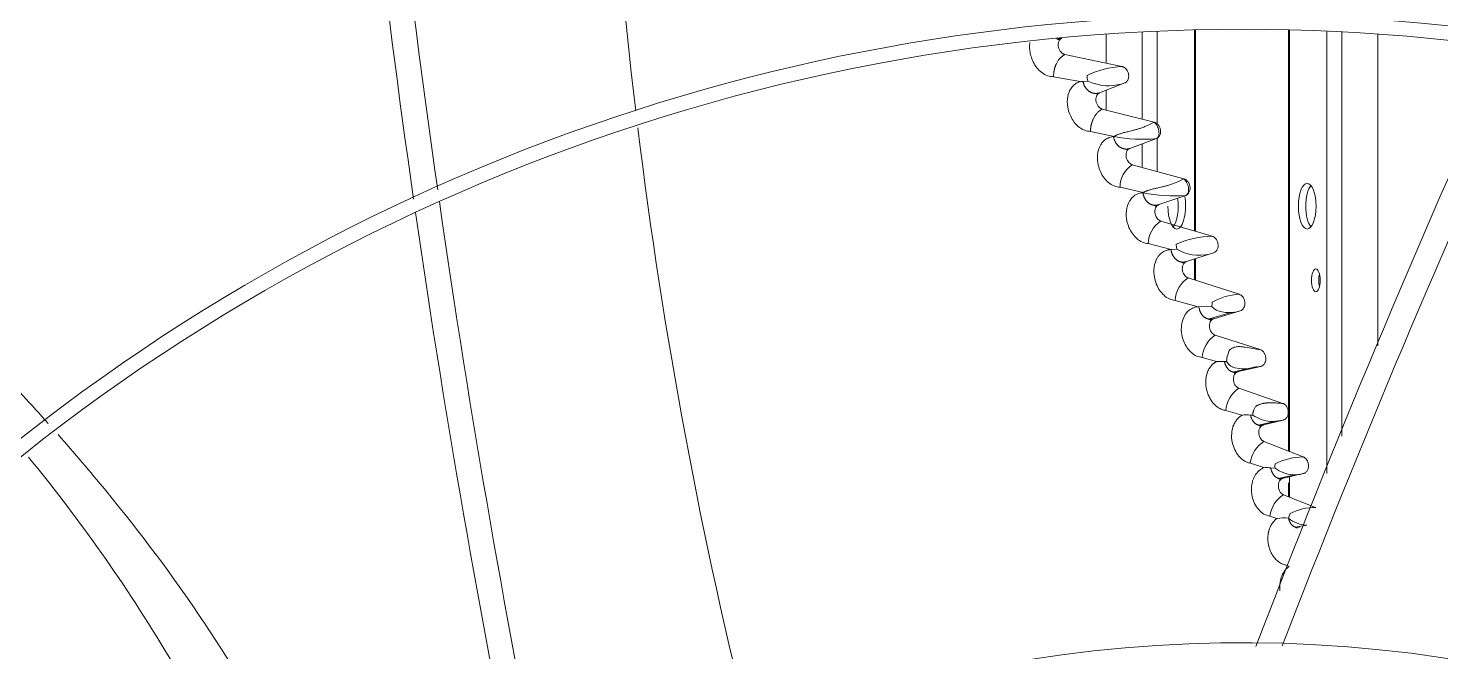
# Model space of a CAD drawing. Header units: millimetres. Extents: x 113490 to 142599, y -20467 to 115.
# Drawn here: x 127510.4 to 127758.1, y -11125.6 to -11016.3 of the extents above; entities that cross this region are included whole.
import ezdxf

# ---------------------------------------------------------------- set-up
doc = ezdxf.new("R2010")
doc.units = ezdxf.units.MM
doc.layers.add('DV3_0', color=7, linetype='Continuous')

msp = doc.modelspace()

# ---------------------------------------------------------------- linework, layer by layer
at = {"layer": 'DV3_0', "color": 7, "linetype": 'Continuous', "lineweight": 15}
for p, q in [((127699.43, -11022.44), (127699.43, -11017.32)), ((127715.09, -11051.89), (127715.09, -11016.59)), ((127731.39, -11016.59), (127731.39, -11090.41)), ((127747.05, -11071.94), (127747.05, -11017.32)), ((127692.19, -11020.9), (127702.19, -11023.02)), ((127690.21, -11024.81), (127694.87, -11025.66)), ((127696.11, -11025.08), (127696.1, -11024.59)), ((127696.18, -11025.58), (127695.37, -11025.66)), ((127696.18, -11025.58), (127696.11, -11025.08)), ((127697.35, -11026.02), (127696.18, -11025.58)), ((127702.67, -11025.89), (127698.26, -11027.62)), ((127699.43, -11030.64), (127699.43, -11027.16)), ((127698.74, -11030.47), (127707.84, -11032.77)), ((127696.67, -11034.38), (127700.8, -11035.28)), ((127700.8, -11035.28), (127700.72, -11035.3)), ((127708.24, -11035.65), (127703.58, -11037.37)), ((127703.99, -11040.22), (127713.03, -11042.71)), ((127701.86, -11044.17), (127705.91, -11045.12)), ((127705.91, -11045.12), (127705.86, -11045.13)), ((127713.37, -11045.59), (127708.66, -11047.22)), ((127709.01, -11050.09), (127718, -11052.76)), ((127706.81, -11054.05), (127710.84, -11055.07)), ((127711.72, -11054.35), (127711.71, -11054.16)), ((127711.75, -11054.64), (127711.72, -11054.35)), ((127711.82, -11055.04), (127711.75, -11054.64)), ((127710.84, -11055.07), (127710.79, -11055.09)), ((127711.82, -11055.04), (127710.84, -11055.07)), ((127712.28, -11055.27), (127711.82, -11055.04)), ((127718.27, -11055.65), (127713.51, -11057.18)), ((127715.09, -11060.47), (127715.09, -11056.68)), ((127713.8, -11060.06), (127722.74, -11062.92)), ((127711.53, -11064.02), (127715.56, -11065.12)), ((127717.95, -11065.09), (127715.69, -11065.13)), ((127717.31, -11067.3), (127721.34, -11066.12)), ((127722.94, -11065.83), (127718.3, -11067.21)), ((127718.54, -11070.1), (127726.41, -11072.63)), ((127716.28, -11074.03), (127718.79, -11074.72)), ((127720.18, -11074.72), (127718.79, -11074.72)), ((127720.53, -11074.72), (127720.17, -11074.72)), ((127721.63, -11076.57), (127725.9, -11075.59)), ((127726.54, -11075.56), (127722.57, -11076.49)), ((127722.71, -11079.4), (127730.39, -11082.05)), ((127720.4, -11083.28), (127723.27, -11084.12)), ((127725.14, -11084.11), (127724.75, -11084.11)), ((127725.52, -11084.34), (127725.14, -11084.11)), ((127725.27, -11083.34), (127725.38, -11083.07)), ((127726.14, -11085.89), (127728.93, -11085.23)), ((127730.47, -11084.98), (127727.03, -11085.81)), ((127730.47, -11084.98), (127728.63, -11085.24)), ((127727.09, -11088.72), (127733.98, -11091.43)), ((127724.71, -11092.53), (127727.09, -11093.31)), ((127729.05, -11093.4), (127728.3, -11093.36)), ((127729.03, -11093.03), (127729.04, -11092.64)), ((127729.05, -11093.4), (127729.03, -11093.03)), ((127729.78, -11093.86), (127729.05, -11093.4)), ((127729.61, -11095.2), (127732.48, -11094.58)), ((127733.97, -11094.36), (127730.51, -11095.13)), ((127731.39, -11095.97), (127731.39, -11098.4)), ((127730.52, -11098.06), (127736.16, -11100.29)), ((127731.4, -11102.19), (127731.52, -11101.75)), ((127731.52, -11101.75), (127731.68, -11101.34)), ((127728.13, -11101.84), (127729.34, -11102.24)), ((127732.58, -11103.73), (127734.61, -11103.41)), ((127730.87, -11110.37), (127731.54, -11110.61))]:
    msp.add_line(p, q, dxfattribs=at)
at = {"layer": 'DV3_0', "color": 7, "linetype": 'Continuous', "lineweight": 20}
for p, q in [((127705.74, -11032.24), (127705.74, -11016.94)), ((127708.36, -11033.06), (127708.36, -11016.81)), ((127714.93, -11051.84), (127714.93, -11016.59)), ((127731.55, -11090.47), (127731.55, -11016.59)), ((127738.12, -11094.34), (127738.12, -11016.81)), ((127740.74, -11087.77), (127740.74, -11016.94)), ((127705.74, -11040.7), (127705.74, -11036.57)), ((127708.36, -11041.42), (127708.36, -11035.57)), ((127714.93, -11060.42), (127714.93, -11056.73)), ((127731.55, -11098.47), (127731.55, -11094.78))]:
    msp.add_line(p, q, dxfattribs=at)
at = {"layer": 'DV3_0', "color": 7, "linetype": 'Continuous', "lineweight": 15}
for centre, radius, start, end in [((127723.24, -11359.99), 551.5, 105.4775, 164.5225), ((127723.24, -11359.99), 456, 45.9967, 135.345), ((127723.24, -11359.99), 453.5, 90, 135.5593), ((127723.24, -11359.99), 453.5, 45.9921, 90), ((128483.05, -10927.53), 872.25, 179.63163, 186.79939), ((127723.24, -11359.99), 457, 110.247, 135.4011), ((129484.31, -10773.15), 1921.39, 184.80784, 188.12284), ((129400.57, -10785.08), 1841.22, 184.70532, 188.15423), ((127723.24, -11359.99), 346, 46.4603, 135.3186), ((127723.24, -11359.99), 343.5, 90, 135.6595), ((127723.24, -11359.99), 343.5, 46.1768, 90), ((127691.26, -11017.29), 1.01, 237.3185, 274.2111), ((129444.83, -11783.04), 1840.9, 155.5057, 159.04474), ((129522.01, -11818.41), 1921.39, 155.45411, 158.83061), ((127703.03, -11038.94), 15.94, 93.0225, 115.8037), ((127695.18, -11031.74), 6.08, 88.2156, 92.9435), ((127699.83, -11018.02), 8.37, 252.8205, 289.8805), ((128483.05, -10927.53), 872.25, 186.99692, 194.17255), ((127705.77, -11010.44), 25.33, 258.6846, 275.5926), ((127703.17, -11036.72), 0.892, 234.0269, 274.1956), ((127706.54, -11044.15), 4.67, 122.9395, 180.3161), ((129484.31, -10773.15), 1921.39, 188.18485, 191.5672), ((127711.19, -11020.86), 24.83, 257.7251, 275.0524), ((127708.24, -11046.62), 0.85, 232.3055, 274.4729), ((129400.57, -10785.08), 1841.22, 188.2287, 191.77728), ((127711.63, -11054.13), 4.82, 122.93, 179.0377), ((127718.15, -11068.3), 15.54, 90.5595, 114.5067), ((127715.72, -11048.53), 7.57, 242.9588, 289.7405), ((127713.08, -11056.64), 0.798, 230.1456, 274.5886), ((127716.44, -11064.19), 4.91, 122.562, 177.9785), ((127723.53, -11065.28), 5.58, 169.9864, 173.5772), ((127723.28, -11073.44), 10.53, 92.977, 119.9222), ((127715.28, -11068.84), 3.73, 83.6363, 85.6103), ((127724.38, -11065.36), 6.43, 173.7436, 177.5751), ((127721.18, -11074.23), 4.9, 122.5708, 177.6361), ((127726.19, -11075.1), 5.67, 164.1449, 176.1971), ((127725.79, -11074.97), 5.25, 155.3579, 164.2643), ((127722.57, -11073.5), 2.38, 211.0548, 246.3315), ((127723.64, -11069.94), 6.08, 250.5416, 281.6366), ((127723.47, -11064.61), 11.37, 277.0844, 285.6697), ((127725.39, -11083.62), 5, 122.4652, 176.1927), ((127724.08, -11089.99), 5.93, 83.4895, 97.7815), ((127731.04, -11085.54), 6.18, 151.3363, 156.4381), ((127728.83, -11078.67), 6.57, 239.7121, 268.2407), ((127729.86, -11093.1), 5.19, 122.293, 173.6198), ((127734.06, -11102.41), 10.97, 90.3743, 117.168), ((127727.45, -11099.24), 5.93, 81.7806, 93.4834), ((127732.47, -11089.15), 5.43, 240.2883, 286.0903), ((127733.28, -11102.44), 5.18, 122.1683, 173.2983), ((127736.26, -11110.75), 10.47, 90.5253, 115.9355), ((127730.52, -11108.08), 5.96, 81.5356, 101.4495), ((127734.88, -11097.9), 5.52, 230.9286, 267.3042), ((127723.24, -11359.99), 236, 46.5586, 135.2674)]:
    msp.add_arc(centre, radius, start, end, dxfattribs=at)
at = {"layer": 'DV3_0', "color": 7, "linetype": 'Continuous', "lineweight": 20}
for centre, radius, start, end in [((127723.24, -11359.99), 461.75, 110.0855, 135.4011), ((127716.75, -11343.28), 420.46, 110.8294, 132.2399)]:
    msp.add_arc(centre, radius, start, end, dxfattribs=at)
at = {"layer": 'DV3_0', "color": 7, "linetype": 'Continuous', "lineweight": 15}
for centre, major_axis in [((127734.68, -11047.49), (0, -4)), ((127736.19, -11060.49), (0, -2))]:
    msp.add_ellipse(centre, major_axis=major_axis, ratio=0.386711, dxfattribs=at)
for centre, major_axis, start_param, end_param in [((127735.97, -11047.49), (0, -4), 3.572094, 5.852684), ((127710.51, -11047.49), (0, -4), 0.430501, 1.935039), ((127711.8, -11047.49), (0, -4), 0, 2.053466), ((127711.8, -11047.49), (0, -4), 4.712389, 6.283185), ((127737.48, -11060.49), (0, -2), 4.129099, 5.295679)]:
    msp.add_ellipse(centre, major_axis=major_axis, ratio=0.386711, start_param=start_param, end_param=end_param, dxfattribs=at)
for points, knots in [([(127565.78, -10936.09), (127564.08, -10936.72), (127559.94, -10938.29), (127551.09, -10941.8), (127541.51, -10945.84), (127530.93, -10950.71), (127521.76, -10955.23), (127510.69, -10961.07), (127497.07, -10968.83), (127481.47, -10978.59), (127466.01, -10989.22), (127452.71, -10999.12), (127441.99, -11007.61), (127433.56, -11014.53), (127428.69, -11018.69), (127426.48, -11020.58)], [0.2372655, 0.2372655, 0.2372655, 0.2372655, 0.2629324, 0.3003611, 0.375216, 0.4179257, 0.4668403, 0.518544, 0.5907456, 0.6811722, 0.7688048, 0.8461038, 0.908484, 0.9586231, 1, 1, 1, 1]), ([(127686.05, -11018.83), (127686.03, -11018.98), (127685.95, -11019.73), (127686.1, -11020.9), (127686.6, -11022.24), (127687.25, -11023.27), (127688.1, -11024.13), (127689.13, -11024.72), (127689.85, -11024.78), (127690.21, -11024.81)], [0.3618158, 0.3618158, 0.3618158, 0.3618158, 0.3973455, 0.5388105, 0.6262607, 0.7173174, 0.8104477, 0.9044658, 1, 1, 1, 1]), ([(127690.69, -11018.15), (127690.73, -11018.16), (127690.81, -11018.17), (127690.92, -11018.17), (127691.05, -11018.17), (127691.17, -11018.16), (127691.3, -11018.15), (127691.42, -11018.12), (127691.54, -11018.09), (127691.62, -11018.07), (127691.66, -11018.05)], [0.7345722, 0.7345722, 0.7345722, 0.7345722, 0.7635849, 0.797214, 0.8309102, 0.8646595, 0.8984503, 0.9322737, 0.9661242, 1, 1, 1, 1]), ([(127691.66, -11018.05), (127691.64, -11018.06), (127691.59, -11018.08), (127691.52, -11018.12), (127691.46, -11018.16), (127691.4, -11018.21), (127691.31, -11018.3), (127691.2, -11018.44), (127691.1, -11018.64), (127691.04, -11018.88), (127691, -11019.23), (127691.06, -11019.7), (127691.25, -11020.12), (127691.44, -11020.4), (127691.58, -11020.56), (127691.73, -11020.69), (127691.88, -11020.78), (127692.04, -11020.86), (127692.14, -11020.89), (127692.19, -11020.9)], [0, 0, 0, 0, 0.024624, 0.049155, 0.073731, 0.098492, 0.123573, 0.188662, 0.254835, 0.324776, 0.395743, 0.542434, 0.68507, 0.744419, 0.803054, 0.853511, 0.90333, 0.951912, 1, 1, 1, 1]), ([(127690.21, -11024.81), (127690.21, -11024.76), (127690.2, -11024.64), (127690.21, -11024.48), (127690.22, -11024.32), (127690.23, -11024.16), (127690.25, -11024.02), (127690.27, -11023.88), (127690.29, -11023.75), (127690.31, -11023.63), (127690.34, -11023.51), (127690.36, -11023.41), (127690.39, -11023.31), (127690.42, -11023.22), (127690.44, -11023.13), (127690.47, -11023.06), (127690.5, -11022.99), (127690.52, -11022.92), (127690.54, -11022.87), (127690.56, -11022.82), (127690.58, -11022.78), (127690.59, -11022.74), (127690.6, -11022.71), (127690.61, -11022.69), (127690.62, -11022.68), (127690.66, -11022.58), (127690.75, -11022.4), (127690.88, -11022.17), (127691.02, -11021.95), (127691.16, -11021.75), (127691.31, -11021.58), (127691.46, -11021.43), (127691.61, -11021.29), (127691.76, -11021.17), (127691.9, -11021.07), (127692.05, -11020.98), (127692.15, -11020.93), (127692.19, -11020.9)], [0, 0, 0, 0, 0.034247, 0.066998, 0.098291, 0.128152, 0.156601, 0.183653, 0.209318, 0.233601, 0.256508, 0.27804, 0.298197, 0.31698, 0.334386, 0.350413, 0.365059, 0.378321, 0.390195, 0.400677, 0.409765, 0.417455, 0.423745, 0.428631, 0.432112, 0.434187, 0.49402, 0.552, 0.608212, 0.662712, 0.715543, 0.766744, 0.816357, 0.864431, 0.911021, 0.956188, 1, 1, 1, 1]), ([(127702.19, -11023.02), (127702.22, -11023.03), (127702.29, -11023.04), (127702.38, -11023.08), (127702.47, -11023.11), (127702.57, -11023.17), (127702.7, -11023.25), (127702.9, -11023.42), (127703.08, -11023.65), (127703.23, -11023.95), (127703.32, -11024.21), (127703.37, -11024.49), (127703.38, -11024.76), (127703.35, -11025.03), (127703.27, -11025.27), (127703.16, -11025.49), (127703.04, -11025.65), (127702.91, -11025.76), (127702.8, -11025.84), (127702.71, -11025.87), (127702.67, -11025.89)], [0, 0, 0, 0, 0.028272, 0.055544, 0.081933, 0.107568, 0.154556, 0.202641, 0.315382, 0.382024, 0.454683, 0.525592, 0.597115, 0.668375, 0.7388, 0.807176, 0.875116, 0.917708, 0.959123, 1, 1, 1, 1]), ([(127694.87, -11025.66), (127694.7, -11025.72), (127694.38, -11025.82), (127693.97, -11026.08), (127693.61, -11026.39), (127693.32, -11026.73), (127693.1, -11027.1), (127692.74, -11027.86), (127692.51, -11029.17), (127692.77, -11030.76), (127693.3, -11032.01), (127693.92, -11032.95), (127694.73, -11033.72), (127695.67, -11034.27), (127696.34, -11034.34), (127696.67, -11034.38)], [0, 0, 0, 0, 0.048864, 0.095129, 0.13896, 0.180413, 0.219499, 0.256141, 0.404018, 0.547159, 0.634107, 0.723737, 0.814827, 0.906766, 1, 1, 1, 1]), ([(127695.37, -11025.66), (127695.38, -11025.71), (127695.4, -11025.8), (127695.44, -11025.94), (127695.48, -11026.07), (127695.53, -11026.2), (127695.59, -11026.33), (127695.65, -11026.45), (127695.72, -11026.57), (127695.79, -11026.69), (127695.87, -11026.8), (127695.95, -11026.9), (127696.03, -11027), (127696.12, -11027.1), (127696.22, -11027.18), (127696.31, -11027.27), (127696.41, -11027.34), (127696.52, -11027.41), (127696.62, -11027.48), (127696.73, -11027.53), (127696.84, -11027.58), (127696.96, -11027.63), (127697.07, -11027.66), (127697.19, -11027.69), (127697.31, -11027.71), (127697.43, -11027.73), (127697.55, -11027.73), (127697.67, -11027.73), (127697.79, -11027.73), (127697.91, -11027.71), (127698.03, -11027.69), (127698.15, -11027.66), (127698.22, -11027.63), (127698.26, -11027.62)], [0, 0, 0, 0, 0.030384, 0.060748, 0.091135, 0.121579, 0.15211, 0.182752, 0.213525, 0.244442, 0.275515, 0.306752, 0.338161, 0.369745, 0.401509, 0.433456, 0.46559, 0.497915, 0.530435, 0.563144, 0.596034, 0.629096, 0.662315, 0.695677, 0.729167, 0.762768, 0.796466, 0.830245, 0.864093, 0.897998, 0.931954, 0.965955, 1, 1, 1, 1]), ([(127698.26, -11027.62), (127698.2, -11027.65), (127698.09, -11027.7), (127697.88, -11027.88), (127697.68, -11028.2), (127697.59, -11028.7), (127697.65, -11029.25), (127697.85, -11029.74), (127698.12, -11030.1), (127698.38, -11030.31), (127698.58, -11030.42), (127698.69, -11030.45), (127698.74, -11030.47)], [0, 0, 0, 0, 0.062102, 0.12489, 0.256734, 0.397285, 0.543216, 0.684976, 0.802585, 0.903031, 0.951697, 1, 1, 1, 1]), ([(127513.91, -11085.59), (127510.95, -11082.28), (127507.94, -11079.01), (127498.29, -11068.77), (127491.49, -11061.88), (127477.03, -11049.58), (127469.36, -11044.17), (127452.77, -11035.95), (127443.85, -11033.12), (127434.1, -11032)], [0.5671555, 0.5671555, 0.5671555, 0.5671555, 0.625, 0.625, 0.75, 0.75, 0.875, 0.875, 1, 1, 1, 1]), ([(127696.67, -11034.38), (127696.67, -11034.32), (127696.67, -11034.21), (127696.68, -11034.04), (127696.7, -11033.87), (127696.72, -11033.72), (127696.74, -11033.57), (127696.76, -11033.43), (127696.79, -11033.29), (127696.82, -11033.17), (127696.85, -11033.05), (127696.88, -11032.94), (127696.91, -11032.84), (127696.94, -11032.74), (127696.97, -11032.66), (127697, -11032.58), (127697.03, -11032.51), (127697.06, -11032.44), (127697.08, -11032.39), (127697.1, -11032.34), (127697.12, -11032.3), (127697.14, -11032.26), (127697.15, -11032.23), (127697.16, -11032.21), (127697.17, -11032.19), (127697.22, -11032.09), (127697.31, -11031.91), (127697.46, -11031.66), (127697.62, -11031.43), (127697.78, -11031.23), (127697.94, -11031.05), (127698.1, -11030.9), (127698.26, -11030.76), (127698.42, -11030.65), (127698.58, -11030.55), (127698.69, -11030.49), (127698.74, -11030.47)], [0, 0, 0, 0, 0.035273, 0.069011, 0.10125, 0.132017, 0.161329, 0.189202, 0.215643, 0.24066, 0.264255, 0.286432, 0.307189, 0.326528, 0.344447, 0.360943, 0.376014, 0.389658, 0.40187, 0.412649, 0.421991, 0.429892, 0.436351, 0.441364, 0.44493, 0.447047, 0.511167, 0.573116, 0.632997, 0.690884, 0.746841, 0.800927, 0.853208, 0.90376, 0.952661, 1, 1, 1, 1]), ([(127700.8, -11035.28), (127700.84, -11035.25), (127700.93, -11035.19), (127701.07, -11035.12), (127701.22, -11035.04), (127701.38, -11034.97), (127701.65, -11034.87), (127702.09, -11034.72), (127702.7, -11034.56), (127703.3, -11034.41), (127703.8, -11034.29), (127704.27, -11034.17), (127704.77, -11034.04), (127705.28, -11033.88), (127705.69, -11033.74), (127706.02, -11033.62), (127706.33, -11033.49), (127706.62, -11033.36), (127706.89, -11033.23), (127707.16, -11033.11), (127707.4, -11032.98), (127707.63, -11032.87), (127707.77, -11032.81), (127707.84, -11032.77)], [0, 0, 0, 0, 0.02239, 0.045542, 0.069487, 0.094252, 0.119858, 0.19121, 0.284759, 0.376509, 0.443355, 0.485065, 0.569332, 0.642591, 0.687514, 0.730371, 0.771441, 0.81104, 0.849517, 0.887246, 0.924627, 0.962072, 1, 1, 1, 1]), ([(127707.84, -11032.77), (127707.87, -11032.78), (127707.92, -11032.79), (127708, -11032.82), (127708.08, -11032.86), (127708.18, -11032.92), (127708.31, -11033), (127708.46, -11033.13), (127708.59, -11033.28), (127708.78, -11033.55), (127708.91, -11033.88), (127708.97, -11034.25), (127708.97, -11034.52), (127708.93, -11034.79), (127708.86, -11035.03), (127708.74, -11035.25), (127708.61, -11035.41), (127708.48, -11035.52), (127708.36, -11035.6), (127708.28, -11035.63), (127708.24, -11035.65)], [0, 0, 0, 0, 0.024123, 0.048338, 0.072771, 0.097546, 0.147172, 0.197151, 0.252995, 0.309556, 0.44801, 0.519109, 0.59083, 0.663237, 0.734728, 0.803122, 0.871248, 0.914926, 0.957627, 1, 1, 1, 1]), ([(127707.84, -11032.77), (127708.01, -11032.87), (127708.19, -11033.08), (127708.49, -11033.61), (127708.61, -11033.94), (127708.71, -11034.59), (127708.7, -11034.91), (127708.56, -11035.41), (127708.42, -11035.58), (127708.24, -11035.65)], [0, 0, 0, 0, 0.25, 0.25, 0.5, 0.5, 0.75, 0.75, 1, 1, 1, 1]), ([(127700.72, -11035.3), (127700.54, -11035.32), (127700.21, -11035.36), (127699.75, -11035.53), (127699.37, -11035.74), (127699.05, -11035.99), (127698.79, -11036.26), (127698.59, -11036.52), (127698.18, -11037.18), (127697.8, -11038.44), (127697.93, -11040.1), (127698.38, -11041.45), (127698.99, -11042.51), (127699.81, -11043.38), (127700.8, -11044.01), (127701.51, -11044.12), (127701.86, -11044.17)], [0, 0, 0, 0, 0.047122, 0.090496, 0.130241, 0.166434, 0.199058, 0.22806, 0.253363, 0.40011, 0.539149, 0.628436, 0.720179, 0.813041, 0.906165, 1, 1, 1, 1]), ([(127700.72, -11035.3), (127700.73, -11035.35), (127700.75, -11035.45), (127700.78, -11035.59), (127700.82, -11035.73), (127700.87, -11035.87), (127700.92, -11036), (127700.98, -11036.13), (127701.04, -11036.25), (127701.11, -11036.37), (127701.18, -11036.49), (127701.26, -11036.6), (127701.35, -11036.7), (127701.44, -11036.8), (127701.53, -11036.9), (127701.62, -11036.98), (127701.72, -11037.06), (127701.83, -11037.14), (127701.93, -11037.2), (127702.04, -11037.26), (127702.15, -11037.32), (127702.27, -11037.36), (127702.38, -11037.4), (127702.5, -11037.43), (127702.62, -11037.46), (127702.74, -11037.47), (127702.86, -11037.48), (127702.98, -11037.48), (127703.1, -11037.47), (127703.22, -11037.46), (127703.34, -11037.44), (127703.46, -11037.41), (127703.54, -11037.38), (127703.58, -11037.37)], [0, 0, 0, 0, 0.030635, 0.061224, 0.091813, 0.122439, 0.153133, 0.183919, 0.214818, 0.245844, 0.27701, 0.308323, 0.339791, 0.371419, 0.40321, 0.435168, 0.467299, 0.499607, 0.532097, 0.564763, 0.597599, 0.630594, 0.663734, 0.697006, 0.730393, 0.763879, 0.797449, 0.831089, 0.864786, 0.898531, 0.932316, 0.966139, 1, 1, 1, 1]), ([(127703.58, -11037.37), (127703.52, -11037.39), (127703.4, -11037.45), (127703.19, -11037.62), (127702.98, -11037.94), (127702.88, -11038.44), (127702.93, -11038.98), (127703.12, -11039.47), (127703.39, -11039.85), (127703.64, -11040.06), (127703.84, -11040.17), (127703.94, -11040.21), (127703.99, -11040.22)], [0, 0, 0, 0, 0.06232, 0.125349, 0.257498, 0.397954, 0.54335, 0.684485, 0.801986, 0.902662, 0.951486, 1, 1, 1, 1]), ([(127705.91, -11045.12), (127705.95, -11045.09), (127706.04, -11045.04), (127706.19, -11044.96), (127706.34, -11044.89), (127706.51, -11044.82), (127706.78, -11044.72), (127707.23, -11044.58), (127707.85, -11044.43), (127708.47, -11044.28), (127708.97, -11044.17), (127709.45, -11044.06), (127709.96, -11043.94), (127710.47, -11043.79), (127710.89, -11043.65), (127711.21, -11043.53), (127711.52, -11043.41), (127711.82, -11043.29), (127712.09, -11043.16), (127712.35, -11043.04), (127712.6, -11042.92), (127712.83, -11042.81), (127712.96, -11042.74), (127713.03, -11042.71)], [0, 0, 0, 0, 0.022591, 0.045965, 0.070153, 0.095183, 0.121079, 0.193087, 0.287972, 0.379275, 0.446421, 0.489214, 0.573272, 0.646377, 0.691029, 0.733567, 0.774271, 0.81346, 0.851488, 0.88874, 0.925625, 0.962567, 1, 1, 1, 1]), ([(127713.03, -11042.71), (127713.06, -11042.72), (127713.11, -11042.73), (127713.19, -11042.76), (127713.27, -11042.8), (127713.38, -11042.86), (127713.5, -11042.95), (127713.65, -11043.08), (127713.78, -11043.24), (127713.96, -11043.51), (127714.08, -11043.84), (127714.14, -11044.2), (127714.13, -11044.48), (127714.09, -11044.74), (127714.01, -11044.99), (127713.89, -11045.2), (127713.75, -11045.36), (127713.62, -11045.47), (127713.5, -11045.54), (127713.42, -11045.57), (127713.37, -11045.59)], [0, 0, 0, 0, 0.024221, 0.048526, 0.073043, 0.097896, 0.147641, 0.197716, 0.253529, 0.310059, 0.447944, 0.518776, 0.590268, 0.662595, 0.734061, 0.802568, 0.870843, 0.914661, 0.957497, 1, 1, 1, 1]), ([(127713.03, -11042.71), (127713.21, -11042.81), (127713.39, -11043.02), (127713.68, -11043.56), (127713.79, -11043.9), (127713.89, -11044.55), (127713.87, -11044.86), (127713.71, -11045.36), (127713.56, -11045.53), (127713.37, -11045.59)], [0, 0, 0, 0, 0.25, 0.25, 0.5, 0.5, 0.75, 0.75, 1, 1, 1, 1]), ([(127705.86, -11045.13), (127705.68, -11045.15), (127705.33, -11045.19), (127704.87, -11045.35), (127704.47, -11045.57), (127704.15, -11045.82), (127703.89, -11046.08), (127703.69, -11046.34), (127703.27, -11046.98), (127702.87, -11048.22), (127702.96, -11049.88), (127703.39, -11051.25), (127703.98, -11052.33), (127704.79, -11053.22), (127705.76, -11053.87), (127706.46, -11053.99), (127706.81, -11054.05)], [0, 0, 0, 0, 0.048442, 0.092755, 0.133055, 0.169407, 0.201787, 0.230133, 0.254365, 0.400813, 0.538758, 0.629112, 0.721369, 0.814231, 0.906977, 1, 1, 1, 1]), ([(127705.86, -11045.13), (127705.87, -11045.18), (127705.89, -11045.28), (127705.92, -11045.42), (127705.95, -11045.56), (127706, -11045.7), (127706.05, -11045.83), (127706.11, -11045.96), (127706.17, -11046.09), (127706.23, -11046.21), (127706.31, -11046.33), (127706.38, -11046.44), (127706.46, -11046.54), (127706.55, -11046.64), (127706.64, -11046.74), (127706.73, -11046.83), (127706.83, -11046.91), (127706.93, -11046.98), (127707.04, -11047.05), (127707.14, -11047.11), (127707.25, -11047.16), (127707.37, -11047.21), (127707.48, -11047.25), (127707.6, -11047.28), (127707.71, -11047.31), (127707.83, -11047.32), (127707.95, -11047.33), (127708.07, -11047.33), (127708.19, -11047.33), (127708.31, -11047.31), (127708.42, -11047.29), (127708.54, -11047.26), (127708.62, -11047.23), (127708.66, -11047.22)], [0, 0, 0, 0, 0.030734, 0.061421, 0.092104, 0.12282, 0.1536, 0.184466, 0.215439, 0.246533, 0.277759, 0.309125, 0.340636, 0.372297, 0.404113, 0.436086, 0.468222, 0.500526, 0.533002, 0.565646, 0.598452, 0.631408, 0.664503, 0.697721, 0.731048, 0.764467, 0.797965, 0.831527, 0.865142, 0.898801, 0.932497, 0.96623, 1, 1, 1, 1]), ([(127708.66, -11047.22), (127708.6, -11047.25), (127708.48, -11047.3), (127708.26, -11047.47), (127708.05, -11047.78), (127707.94, -11048.28), (127707.97, -11048.82), (127708.15, -11049.32), (127708.41, -11049.7), (127708.66, -11049.91), (127708.86, -11050.03), (127708.96, -11050.07), (127709.01, -11050.09)], [0, 0, 0, 0, 0.062549, 0.125812, 0.258284, 0.398682, 0.543566, 0.684075, 0.801456, 0.902317, 0.951347, 1, 1, 1, 1]), ([(127718, -11052.76), (127718.12, -11052.8), (127718.34, -11052.89), (127718.64, -11053.15), (127718.89, -11053.53), (127719.06, -11054.02), (127719.08, -11054.57), (127718.94, -11055.08), (127718.7, -11055.4), (127718.47, -11055.58), (127718.34, -11055.63), (127718.27, -11055.65)], [0, 0, 0, 0, 0.104422, 0.203054, 0.315004, 0.452188, 0.594733, 0.73555, 0.873812, 0.937759, 1, 1, 1, 1]), ([(127710.79, -11055.09), (127710.6, -11055.1), (127710.24, -11055.14), (127709.76, -11055.3), (127709.36, -11055.52), (127709.03, -11055.77), (127708.78, -11056.02), (127708.58, -11056.27), (127708.15, -11056.89), (127707.73, -11058.11), (127707.79, -11059.76), (127708.18, -11061.14), (127708.76, -11062.24), (127709.54, -11063.15), (127710.5, -11063.81), (127711.19, -11063.95), (127711.53, -11064.02)], [0, 0, 0, 0, 0.050205, 0.095756, 0.136766, 0.173286, 0.205281, 0.232678, 0.25539, 0.401679, 0.538547, 0.629872, 0.722586, 0.815422, 0.907786, 1, 1, 1, 1]), ([(127710.79, -11055.09), (127710.79, -11055.13), (127710.81, -11055.23), (127710.84, -11055.37), (127710.87, -11055.51), (127710.91, -11055.65), (127710.96, -11055.78), (127711.02, -11055.91), (127711.07, -11056.04), (127711.14, -11056.16), (127711.21, -11056.28), (127711.28, -11056.39), (127711.36, -11056.5), (127711.44, -11056.6), (127711.53, -11056.69), (127711.62, -11056.78), (127711.72, -11056.86), (127711.82, -11056.94), (127711.92, -11057.01), (127712.02, -11057.07), (127712.13, -11057.12), (127712.24, -11057.17), (127712.35, -11057.21), (127712.46, -11057.24), (127712.58, -11057.27), (127712.69, -11057.28), (127712.81, -11057.29), (127712.93, -11057.3), (127713.04, -11057.29), (127713.16, -11057.28), (127713.28, -11057.25), (127713.39, -11057.22), (127713.47, -11057.2), (127713.51, -11057.18)], [0, 0, 0, 0, 0.030851, 0.061651, 0.092443, 0.123263, 0.154141, 0.185099, 0.216157, 0.247329, 0.278623, 0.310048, 0.341609, 0.37331, 0.405155, 0.437146, 0.46929, 0.50159, 0.534052, 0.566673, 0.599445, 0.632359, 0.665402, 0.69856, 0.731818, 0.765162, 0.798576, 0.832048, 0.865567, 0.899125, 0.932715, 0.966339, 1, 1, 1, 1]), ([(127713.51, -11057.18), (127713.45, -11057.21), (127713.33, -11057.26), (127713.11, -11057.43), (127712.89, -11057.74), (127712.76, -11058.23), (127712.78, -11058.77), (127712.95, -11059.27), (127713.2, -11059.66), (127713.44, -11059.88), (127713.64, -11060), (127713.74, -11060.04), (127713.8, -11060.06)], [0, 0, 0, 0, 0.062812, 0.126364, 0.259394, 0.400016, 0.544658, 0.684677, 0.801948, 0.903051, 0.951597, 1, 1, 1, 1]), ([(127722.94, -11065.83), (127723.2, -11065.75), (127723.44, -11065.55), (127723.74, -11064.99), (127723.8, -11064.63), (127723.73, -11064.1), (127723.68, -11063.92), (127723.55, -11063.62), (127723.47, -11063.49), (127723.2, -11063.16), (127723, -11063.01), (127722.74, -11062.92)], [0, 0, 0, 0, 0.25, 0.25, 0.5, 0.5, 0.625, 0.625, 0.75, 0.75, 1, 1, 1, 1]), ([(127715.56, -11065.12), (127715.38, -11065.14), (127715.04, -11065.18), (127714.57, -11065.36), (127714.18, -11065.57), (127713.85, -11065.83), (127713.59, -11066.09), (127713.39, -11066.34), (127712.97, -11066.98), (127712.55, -11068.2), (127712.6, -11069.84), (127712.99, -11071.21), (127713.56, -11072.29), (127714.34, -11073.18), (127715.27, -11073.82), (127715.94, -11073.96), (127716.28, -11074.03)], [0, 0, 0, 0, 0.049141, 0.094092, 0.13496, 0.171784, 0.204539, 0.23317, 0.257605, 0.403931, 0.540449, 0.632484, 0.72525, 0.817543, 0.909024, 1, 1, 1, 1]), ([(127715.69, -11065.13), (127715.7, -11065.18), (127715.71, -11065.28), (127715.74, -11065.42), (127715.77, -11065.55), (127715.81, -11065.69), (127715.85, -11065.82), (127715.9, -11065.95), (127715.96, -11066.07), (127716.02, -11066.19), (127716.08, -11066.31), (127716.16, -11066.42), (127716.23, -11066.52), (127716.31, -11066.62), (127716.39, -11066.72), (127716.48, -11066.8), (127716.57, -11066.89), (127716.67, -11066.96), (127716.77, -11067.03), (127716.87, -11067.09), (127716.97, -11067.14), (127717.07, -11067.19), (127717.18, -11067.23), (127717.29, -11067.26), (127717.4, -11067.29), (127717.51, -11067.3), (127717.63, -11067.31), (127717.74, -11067.32), (127717.85, -11067.31), (127717.97, -11067.3), (127718.08, -11067.28), (127718.19, -11067.25), (127718.27, -11067.22), (127718.3, -11067.21)], [0, 0, 0, 0, 0.030903, 0.061757, 0.092606, 0.123482, 0.154416, 0.185429, 0.216539, 0.247758, 0.279095, 0.310558, 0.342151, 0.373878, 0.405741, 0.437743, 0.46989, 0.502187, 0.534638, 0.56724, 0.599989, 0.632874, 0.665883, 0.699003, 0.732219, 0.765517, 0.798883, 0.832304, 0.86577, 0.899275, 0.932814, 0.966387, 1, 1, 1, 1]), ([(127717.95, -11065.09), (127718.28, -11065.42), (127718.67, -11065.66), (127719.5, -11065.98), (127719.93, -11066.07), (127721.24, -11066.2), (127722.13, -11066.09), (127722.94, -11065.83)], [0, 0, 0, 0, 0.25, 0.25, 0.5, 0.5, 1, 1, 1, 1]), ([(127718.3, -11067.21), (127718.24, -11067.23), (127718.12, -11067.28), (127717.89, -11067.44), (127717.66, -11067.75), (127717.52, -11068.24), (127717.53, -11068.79), (127717.69, -11069.3), (127717.94, -11069.69), (127718.18, -11069.92), (127718.38, -11070.04), (127718.49, -11070.08), (127718.54, -11070.1)], [0, 0, 0, 0, 0.062383, 0.125326, 0.258613, 0.399122, 0.543125, 0.682116, 0.798667, 0.899797, 0.950261, 1, 1, 1, 1]), ([(127726.41, -11072.63), (127726.02, -11072.6), (127725.6, -11072.53), (127724.74, -11072.37), (127724.28, -11072.28), (127723.58, -11072.16), (127723.34, -11072.13), (127722.87, -11072.1), (127722.63, -11072.09), (127722.14, -11072.14), (127721.9, -11072.19), (127721.44, -11072.4), (127721.22, -11072.55), (127721.02, -11072.78)], [0, 0, 0, 0, 0.25, 0.25, 0.5, 0.5, 0.625, 0.625, 0.75, 0.75, 0.875, 0.875, 1, 1, 1, 1]), ([(127726.54, -11075.56), (127726.75, -11075.51), (127726.97, -11075.37), (127727.3, -11074.93), (127727.41, -11074.61), (127727.43, -11074.08), (127727.4, -11073.89), (127727.31, -11073.53), (127727.23, -11073.37), (127726.96, -11072.94), (127726.73, -11072.75), (127726.41, -11072.63)], [0, 0, 0, 0, 0.25, 0.25, 0.5, 0.5, 0.625, 0.625, 0.75, 0.75, 1, 1, 1, 1]), ([(127718.79, -11074.72), (127718.74, -11074.75), (127718.64, -11074.8), (127718.49, -11074.89), (127718.35, -11074.99), (127718.22, -11075.09), (127718.09, -11075.2), (127717.98, -11075.31), (127717.87, -11075.43), (127717.76, -11075.56), (127717.67, -11075.68), (127717.58, -11075.81), (127717.49, -11075.95), (127717.42, -11076.08), (127717.34, -11076.22), (127717.28, -11076.36), (127717.22, -11076.49), (127717.17, -11076.63), (127717.05, -11076.98), (127716.91, -11077.56), (127716.86, -11078.38), (127716.92, -11079.2), (127717.07, -11079.87), (127717.24, -11080.38), (127717.4, -11080.75), (127717.58, -11081.11), (127717.78, -11081.45), (127718.01, -11081.78), (127718.25, -11082.08), (127718.52, -11082.35), (127718.81, -11082.59), (127719.11, -11082.81), (127719.42, -11082.98), (127719.74, -11083.12), (127720.07, -11083.23), (127720.29, -11083.26), (127720.4, -11083.28)], [0, 0, 0, 0, 0.017715, 0.035156, 0.052326, 0.069229, 0.085873, 0.102262, 0.118404, 0.134304, 0.149969, 0.165394, 0.18057, 0.19549, 0.21015, 0.224545, 0.238672, 0.252532, 0.266123, 0.340487, 0.413318, 0.484312, 0.552986, 0.587561, 0.622228, 0.656954, 0.691675, 0.726322, 0.760835, 0.79523, 0.829551, 0.863797, 0.897929, 0.931953, 0.965962, 1, 1, 1, 1]), ([(127720.17, -11074.72), (127720.18, -11074.76), (127720.2, -11074.85), (127720.23, -11074.98), (127720.27, -11075.11), (127720.31, -11075.24), (127720.36, -11075.36), (127720.41, -11075.47), (127720.47, -11075.59), (127720.54, -11075.7), (127720.6, -11075.8), (127720.68, -11075.9), (127720.75, -11075.99), (127720.83, -11076.08), (127720.92, -11076.16), (127721.01, -11076.23), (127721.1, -11076.3), (127721.19, -11076.36), (127721.29, -11076.42), (127721.39, -11076.46), (127721.49, -11076.5), (127721.6, -11076.54), (127721.7, -11076.56), (127721.81, -11076.58), (127721.92, -11076.59), (127722.03, -11076.59), (127722.14, -11076.59), (127722.25, -11076.58), (127722.36, -11076.55), (127722.47, -11076.53), (127722.54, -11076.5), (127722.57, -11076.49)], [0, 0, 0, 0, 0.032614, 0.065252, 0.097952, 0.130745, 0.163655, 0.1967, 0.229895, 0.263248, 0.296767, 0.330454, 0.364311, 0.398342, 0.432546, 0.466926, 0.501487, 0.536231, 0.571155, 0.606253, 0.641513, 0.676921, 0.712464, 0.748124, 0.783887, 0.819738, 0.855665, 0.891658, 0.927712, 0.963824, 1, 1, 1, 1]), ([(127722.57, -11076.49), (127722.51, -11076.51), (127722.39, -11076.54), (127722.16, -11076.69), (127721.91, -11076.98), (127721.74, -11077.47), (127721.72, -11078.02), (127721.86, -11078.55), (127722.1, -11078.96), (127722.38, -11079.25), (127722.6, -11079.35), (127722.71, -11079.4)], [0, 0, 0, 0, 0.05997, 0.119652, 0.253572, 0.393841, 0.538208, 0.67793, 0.796111, 0.898999, 1, 1, 1, 1]), ([(127725.62, -11082.57), (127725.67, -11082.54), (127725.78, -11082.48), (127725.95, -11082.4), (127726.12, -11082.32), (127726.29, -11082.25), (127726.47, -11082.19), (127726.64, -11082.14), (127726.82, -11082.09), (127727.01, -11082.05), (127727.19, -11082.02), (127727.38, -11082), (127727.69, -11081.96), (127728.23, -11081.95), (127728.85, -11081.96), (127729.39, -11081.99), (127729.77, -11082.01), (127730.09, -11082.03), (127730.3, -11082.05), (127730.39, -11082.05)], [0, 0, 0, 0, 0.038089, 0.076072, 0.113983, 0.151854, 0.189717, 0.227605, 0.265552, 0.30359, 0.341755, 0.380079, 0.4186, 0.536848, 0.713623, 0.799402, 0.875674, 0.942505, 1, 1, 1, 1]), ([(127723.28, -11084.12), (127723.22, -11084.15), (127723.12, -11084.21), (127722.97, -11084.31), (127722.83, -11084.41), (127722.7, -11084.52), (127722.58, -11084.64), (127722.46, -11084.76), (127722.35, -11084.89), (127722.25, -11085.02), (127722.15, -11085.16), (127722.06, -11085.29), (127721.98, -11085.43), (127721.9, -11085.58), (127721.83, -11085.72), (127721.77, -11085.87), (127721.71, -11086.01), (127721.51, -11086.59), (127721.34, -11087.68), (127721.55, -11089.2), (127722.08, -11090.52), (127722.67, -11091.31), (127723.12, -11091.73), (127723.35, -11091.92), (127723.59, -11092.09), (127723.85, -11092.24), (127724.13, -11092.36), (127724.41, -11092.46), (127724.61, -11092.51), (127724.71, -11092.53)], [0, 0, 0, 0, 0.018817, 0.037348, 0.055597, 0.073569, 0.09127, 0.108708, 0.125889, 0.142819, 0.159493, 0.175902, 0.192041, 0.207905, 0.223492, 0.2388, 0.25383, 0.268582, 0.415011, 0.552776, 0.67402, 0.79141, 0.819351, 0.847915, 0.877094, 0.906873, 0.937274, 0.968319, 1, 1, 1, 1]), ([(127724.75, -11084.11), (127724.76, -11084.15), (127724.78, -11084.25), (127724.81, -11084.39), (127724.85, -11084.52), (127724.9, -11084.66), (127724.96, -11084.78), (127725.02, -11084.91), (127725.08, -11085.02), (127725.15, -11085.13), (127725.23, -11085.24), (127725.31, -11085.34), (127725.4, -11085.43), (127725.49, -11085.52), (127725.59, -11085.59), (127725.69, -11085.66), (127725.79, -11085.73), (127725.89, -11085.78), (127726, -11085.82), (127726.11, -11085.86), (127726.22, -11085.88), (127726.34, -11085.9), (127726.45, -11085.91), (127726.57, -11085.91), (127726.69, -11085.9), (127726.8, -11085.88), (127726.92, -11085.85), (127727, -11085.82), (127727.03, -11085.81)], [0, 0, 0, 0, 0.036312, 0.072675, 0.109138, 0.145736, 0.182499, 0.219445, 0.256589, 0.293938, 0.331498, 0.369271, 0.407259, 0.445463, 0.483887, 0.522537, 0.561414, 0.600511, 0.639815, 0.67931, 0.718976, 0.758793, 0.798742, 0.838804, 0.878966, 0.919219, 0.959562, 1, 1, 1, 1]), ([(127725.14, -11084.11), (127725.14, -11084.1), (127725.13, -11084.07), (127725.13, -11084.01), (127725.13, -11083.95), (127725.14, -11083.87), (127725.15, -11083.79), (127725.17, -11083.69), (127725.19, -11083.58), (127725.23, -11083.47), (127725.25, -11083.38), (127725.27, -11083.34)], [0, 0, 0, 0, 0.056086, 0.124592, 0.206444, 0.302202, 0.412239, 0.536828, 0.67619, 0.830519, 1, 1, 1, 1]), ([(127730.39, -11082.05), (127730.42, -11082.06), (127730.47, -11082.08), (127730.55, -11082.12), (127730.63, -11082.16), (127730.73, -11082.23), (127730.86, -11082.33), (127731.04, -11082.53), (127731.24, -11082.88), (127731.36, -11083.3), (127731.37, -11083.66), (127731.34, -11083.94), (127731.28, -11084.2), (127731.17, -11084.43), (127731.02, -11084.64), (127730.87, -11084.78), (127730.73, -11084.88), (127730.6, -11084.94), (127730.51, -11084.97), (127730.47, -11084.98)], [0, 0, 0, 0, 0.025576, 0.050828, 0.075886, 0.100887, 0.151436, 0.201506, 0.315258, 0.449485, 0.520353, 0.591225, 0.66263, 0.73384, 0.803002, 0.871846, 0.915591, 0.958096, 1, 1, 1, 1]), ([(127727.03, -11085.81), (127726.97, -11085.83), (127726.84, -11085.87), (127726.6, -11086.03), (127726.36, -11086.32), (127726.19, -11086.8), (127726.17, -11087.35), (127726.29, -11087.86), (127726.52, -11088.27), (127726.79, -11088.56), (127726.99, -11088.67), (127727.09, -11088.72)], [0, 0, 0, 0, 0.063606, 0.127788, 0.262263, 0.402306, 0.545436, 0.683079, 0.800209, 0.900766, 1, 1, 1, 1]), ([(127574.04, -11177.65), (127573.06, -11175.85), (127572.08, -11174.04), (127566.31, -11163.33), (127561.56, -11154.48), (127551.76, -11137.14), (127546.71, -11128.66), (127535.88, -11112.45), (127530.08, -11104.74), (127521.25, -11094.01), (127518.46, -11090.74), (127515.62, -11087.53)], [0.0997666, 0.0997666, 0.0997666, 0.0997666, 0.125, 0.125, 0.25, 0.25, 0.375, 0.375, 0.5, 0.5, 0.5559137, 0.5559137, 0.5559137, 0.5559137]), ([(127510.47, -11091.47), (127511.72, -11093), (127517.21, -11099.86), (127526.73, -11112.87), (127538.02, -11131.03), (127548.3, -11150.1), (127557.45, -11168), (127563.52, -11179.76), (127566.3, -11184.93)], [0.2450626, 0.2450626, 0.2450626, 0.2450626, 0.2785483, 0.3937658, 0.5184271, 0.640965, 0.7604313, 0.861417, 0.861417, 0.861417, 0.861417]), ([(127733.98, -11091.43), (127734.02, -11091.45), (127734.08, -11091.48), (127734.18, -11091.53), (127734.27, -11091.59), (127734.35, -11091.66), (127734.43, -11091.74), (127734.51, -11091.82), (127734.59, -11091.93), (127734.67, -11092.06), (127734.77, -11092.26), (127734.86, -11092.52), (127734.91, -11092.83), (127734.9, -11093.12), (127734.86, -11093.39), (127734.78, -11093.64), (127734.66, -11093.87), (127734.51, -11094.06), (127734.34, -11094.21), (127734.16, -11094.31), (127734.03, -11094.35), (127733.97, -11094.36)], [0, 0, 0, 0, 0.031417, 0.062006, 0.091951, 0.121453, 0.150719, 0.179962, 0.209396, 0.255243, 0.300893, 0.380652, 0.461696, 0.532094, 0.603004, 0.673792, 0.744016, 0.813253, 0.88202, 0.941727, 1, 1, 1, 1]), ([(127727.09, -11093.31), (127726.92, -11093.39), (127726.59, -11093.55), (127726.15, -11093.9), (127725.78, -11094.3), (127725.48, -11094.76), (127725.24, -11095.25), (127725.06, -11095.77), (127724.95, -11096.29), (127724.9, -11096.82), (127724.89, -11097.34), (127724.94, -11097.84), (127725.07, -11098.6), (127725.41, -11099.61), (127726.12, -11100.71), (127727.06, -11101.52), (127727.77, -11101.73), (127728.13, -11101.84)], [0, 0, 0, 0, 0.057149, 0.112708, 0.166865, 0.21973, 0.271209, 0.321317, 0.369954, 0.416919, 0.462187, 0.505684, 0.547208, 0.663083, 0.777602, 0.889838, 1, 1, 1, 1]), ([(127728.3, -11093.36), (127728.31, -11093.41), (127728.32, -11093.51), (127728.35, -11093.65), (127728.39, -11093.79), (127728.43, -11093.93), (127728.48, -11094.06), (127728.54, -11094.18), (127728.6, -11094.3), (127728.67, -11094.42), (127728.74, -11094.53), (127728.82, -11094.63), (127728.9, -11094.72), (127728.99, -11094.81), (127729.08, -11094.89), (127729.18, -11094.97), (127729.28, -11095.03), (127729.38, -11095.09), (127729.49, -11095.13), (127729.59, -11095.17), (127729.71, -11095.2), (127729.82, -11095.22), (127729.93, -11095.23), (127730.05, -11095.23), (127730.16, -11095.22), (127730.28, -11095.2), (127730.39, -11095.17), (127730.47, -11095.14), (127730.51, -11095.13)], [0, 0, 0, 0, 0.036459, 0.072947, 0.109516, 0.146205, 0.183044, 0.220053, 0.257249, 0.294638, 0.332226, 0.370016, 0.408009, 0.446207, 0.484616, 0.523242, 0.562089, 0.60115, 0.640412, 0.67986, 0.719474, 0.759232, 0.799116, 0.839109, 0.879197, 0.919372, 0.959637, 1, 1, 1, 1]), ([(127730.51, -11095.13), (127730.44, -11095.15), (127730.31, -11095.19), (127730.07, -11095.34), (127729.81, -11095.63), (127729.63, -11096.11), (127729.6, -11096.66), (127729.71, -11097.18), (127729.93, -11097.59), (127730.2, -11097.9), (127730.41, -11098), (127730.52, -11098.06)], [0, 0, 0, 0, 0.063282, 0.127415, 0.261665, 0.401231, 0.543573, 0.679986, 0.796697, 0.899021, 1, 1, 1, 1]), ([(127729.34, -11102.24), (127729.29, -11102.28), (127729.19, -11102.35), (127729.05, -11102.48), (127728.92, -11102.61), (127728.8, -11102.74), (127728.68, -11102.88), (127728.57, -11103.03), (127728.47, -11103.19), (127728.38, -11103.34), (127728.29, -11103.5), (127728.21, -11103.67), (127728.14, -11103.84), (127728.07, -11104.01), (127728.01, -11104.18), (127727.96, -11104.36), (127727.91, -11104.53), (127727.88, -11104.71), (127727.84, -11104.89), (127727.82, -11105.07), (127727.8, -11105.24), (127727.79, -11105.42), (127727.78, -11105.6), (127727.78, -11105.77), (127727.78, -11105.94), (127727.79, -11106.12), (127727.8, -11106.28), (127727.82, -11106.45), (127727.84, -11106.61), (127727.87, -11106.77), (127727.9, -11106.93), (127727.94, -11107.08), (127728, -11107.32), (127728.1, -11107.64), (127728.26, -11108.03), (127728.44, -11108.4), (127728.65, -11108.74), (127728.88, -11109.06), (127729.12, -11109.35), (127729.39, -11109.6), (127729.67, -11109.83), (127729.96, -11110.01), (127730.26, -11110.17), (127730.56, -11110.29), (127730.77, -11110.34), (127730.87, -11110.37)], [0, 0, 0, 0, 0.020309, 0.040447, 0.060423, 0.080248, 0.09992, 0.119433, 0.138781, 0.157961, 0.176973, 0.195818, 0.214498, 0.233017, 0.251374, 0.26956, 0.287567, 0.305393, 0.323035, 0.340489, 0.35775, 0.37482, 0.3917, 0.408386, 0.424867, 0.44113, 0.457168, 0.472974, 0.488545, 0.50388, 0.518979, 0.533845, 0.548482, 0.588745, 0.628628, 0.668041, 0.706944, 0.745348, 0.783247, 0.820607, 0.857432, 0.893732, 0.929562, 0.964982, 1, 1, 1, 1]), ([(127731.4, -11102.19), (127731.41, -11102.23), (127731.43, -11102.32), (127731.46, -11102.46), (127731.51, -11102.59), (127731.56, -11102.71), (127731.61, -11102.83), (127731.67, -11102.95), (127731.74, -11103.05), (127731.81, -11103.16), (127731.89, -11103.25), (127731.97, -11103.34), (127732.06, -11103.42), (127732.15, -11103.49), (127732.24, -11103.56), (127732.34, -11103.62), (127732.44, -11103.66), (127732.54, -11103.7), (127732.65, -11103.73), (127732.76, -11103.75), (127732.87, -11103.76), (127732.98, -11103.76), (127733.09, -11103.75), (127733.21, -11103.73), (127733.32, -11103.7), (127733.39, -11103.68), (127733.43, -11103.66)], [0, 0, 0, 0, 0.039379, 0.078861, 0.118492, 0.158305, 0.198326, 0.23857, 0.279045, 0.319755, 0.360702, 0.401883, 0.443299, 0.484951, 0.526844, 0.568977, 0.611341, 0.653922, 0.696699, 0.73965, 0.782752, 0.825986, 0.869335, 0.912787, 0.956339, 1, 1, 1, 1]), ([(127731.54, -11110.61), (127731.39, -11110.72), (127731.11, -11110.93), (127730.77, -11111.33), (127730.51, -11111.71), (127730.32, -11112.07), (127730.19, -11112.38), (127729.97, -11113.03), (127729.83, -11113.87), (127729.87, -11114.63), (127729.89, -11114.88)], [0, 0, 0, 0, 0.0616123, 0.116592, 0.1647515, 0.2059152, 0.2399771, 0.2668323, 0.4116091, 0.481686, 0.481686, 0.481686, 0.481686])]:
    msp.add_open_spline(points, degree=3, knots=knots, dxfattribs=at)
for points in [[(127717.91, -11067.46), (127717.65, -11067.45), (127717.47, -11067.39), (127717.37, -11067.27)], [(127722.15, -11076.74), (127721.9, -11076.72), (127721.75, -11076.65), (127721.68, -11076.54)], [(127726.61, -11086.06), (127726.38, -11086.04), (127726.25, -11085.97), (127726.19, -11085.86)], [(127730.06, -11095.38), (127729.84, -11095.36), (127729.71, -11095.29), (127729.67, -11095.18)], [(127732.94, -11103.91), (127732.74, -11103.88), (127732.63, -11103.81), (127732.61, -11103.71)]]:
    msp.add_open_spline(points, degree=3, dxfattribs=at)

doc.saveas('drawing.dxf')
